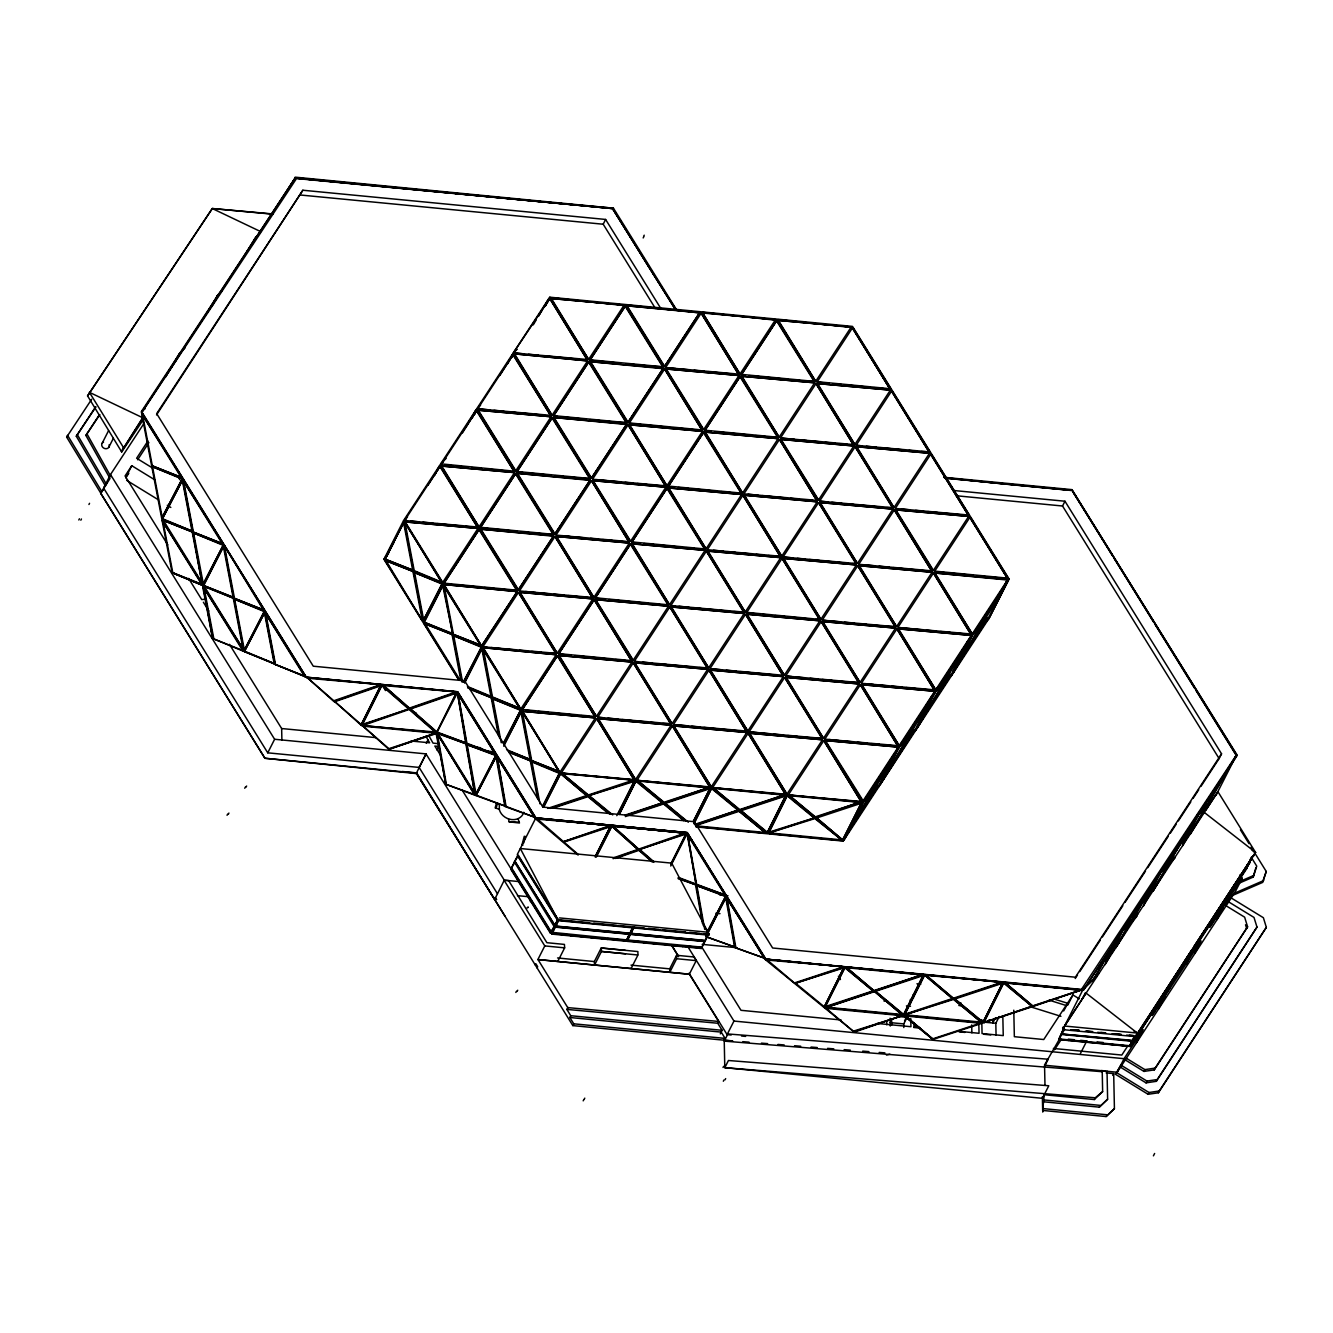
<?xml version="1.0" encoding="UTF-8"?>
<svg xmlns="http://www.w3.org/2000/svg" width="1333" height="1333" viewBox="0 0 1333 1333"><rect width="100%" height="100%" fill="white"/><g stroke="black" fill="none" stroke-linecap="round" stroke-linejoin="round"><path stroke-width="1.5" d="M499.275 804.016L499.408 809.947A12.963 11.097 26.9 0 0 511.772 819.595A12.963 11.097 26.9 0 0 523.769 812.28M943.947 477.281L1072.015 489.628L1237.057 755.644L1083.712 990.002L764.659 959.06L854.336 1032.142L902.824 1015.463L853.82 1031.709L825.26 1007.581L982.021 1022.894L953.462 998.767L904.457 1015.03L924.435 974.923L952.978 999.034L924.435 974.923M496.543 802.816L495.16 807.898L499.292 809.264M496.143 808.215L497.542 803.049M523.452 843.372L525.319 836.474L524.286 836.291L522.003 844.772L522.986 845.089M1253.087 877.131L1255.836 867.933M1238.024 883.662L1253.27 877.064L1256.752 866.15L1251.437 857.602M1263.101 880.563L1266.233 871.449L1251.17 847.155M1231.559 895.876L1262.751 882.363L1266.233 871.449M687.145 832.542L535.983 817.962L457.686 691.677L456.836 692.044L534.916 818.212L687.161 833.342L536.766 818.412L563.492 841.656L610.214 825.494L536.782 819.095L535.05 817.796L687.145 832.658L535.05 817.796L536.383 818.712M66.65 437.107L67.566 435.324L101.691 491.394L100.791 493.177L66.65 437.107L91.677 399.25M143.364 419.562L121.703 451.954L87.561 395.884L212.297 208.531L273.315 213.996M101.691 491.394L105.407 485.845L76.298 436.224L95.626 406.882M105.407 485.845L110.022 478.497L85.895 435.408L99.525 414.596M271.282 214.063L212.297 208.531L87.561 395.884M102.191 443.206L108.556 430.659M108.789 447.321L113.338 438.357M78.814 519.987L79.413 518.787M80.846 520.187L81.446 518.987M88.944 504.507L89.544 503.307M121.403 451.47L142.698 417.729M121.703 451.954L123.369 447.638M497.426 893.71L419.129 767.425L267.75 752.828L103.624 488.095L110.506 474.548L144.247 422.994M175.423 361.293L179.555 353.395L185.287 347.58M211.947 306.29L217.896 294.81L222.194 290.444M125.752 477.564L131.767 465.7L154.728 479.797M252.104 244.122L256.403 237.374M254.403 239.79L260.518 231.859M156.528 414.93L302.858 190.236L605.615 219.445L661.085 308.906M161.693 518.304L182.338 478.63L151.762 466.483L161.693 518.304L182.338 478.63M162.209 519.154L182.854 479.463L192.768 531.3L162.209 519.154L182.854 479.463M223.394 544.864L202.749 584.554L172.04 572.424L162.109 520.536L202.633 584.57L192.835 532.717L223.394 544.864L203.399 584.271L201.983 584.854L172.04 572.424M203.282 585.387L233.842 597.534L203.282 585.387L223.911 545.714L233.725 598.034L264.317 610.197L224.444 545.88L263.667 610.481M203.932 585.12L223.911 545.714M263.817 611.397L233.908 598.967L264.467 611.114L243.822 650.804L234.008 598.467L204.066 586.02L202.666 586.62L212.58 638.44L203.299 586.337M213.113 638.674L243.706 650.821L203.183 586.787L213.113 638.674L243.056 651.104L244.472 650.521L264.467 611.114M244.339 651.637L264.984 611.947L274.898 663.784L244.339 651.637L264.984 611.947M227.043 815.296L227.66 814.096M228.326 814.246L228.926 813.047M244.739 788.253L245.355 787.07M246.022 787.203L246.622 786.02M504.94 916.071L416.196 773.09L264.967 758.227M267.75 752.828L274.615 739.265L110.506 474.548M458.969 680.33L383.937 559.293L403.566 520.586L549.746 297.192L852.503 326.402L1009.098 578.989L989.453 617.696L843.272 841.09L696.043 826.877M384.787 559.01L413.43 570.357L384.787 559.01L404.149 521.836L413.58 570.957L441.623 582.604L404.932 522.103L414.23 570.691L442.089 582.254M403.199 523.186L385.42 558.227L394.035 542.231M477.93 527.068L404.632 520.503L440.14 466.1L477.697 527.551L439.907 466.583L427.96 485.262M385.437 558.727L404.149 521.836M404.649 521.87L477.964 528.435L404.649 521.87L442.273 582.321M434.608 475.431L439.29 466.2M437.207 470.616L442.706 462.368M441.206 466.017L514.505 472.598L441.206 466.017L478.997 526.985L514.505 472.598M471.882 418.462L476.564 409.248L480.58 405.165M474.615 414.463L476.697 410.264L514.238 471.699L476.448 410.747L462.451 432.892M551.029 415.379L477.714 408.798L513.238 354.411L550.779 415.846L512.988 354.895L499.808 375.506M477.747 410.181L551.062 416.746L477.747 410.181L514.455 469.399M507.69 363.742L513.105 353.395L517.137 349.313M511.889 357.494L513.105 353.395M514.538 353.862L587.603 360.91L514.538 353.862L552.079 415.296L515.371 356.078M545.18 306.04L548.913 298.675L543.764 307.34M549.912 297.209L545.064 306.423L549.396 299.242M549.779 298.575L587.32 360.01L549.779 298.575L513.855 352.129L516.554 349.396M550.829 298.492L624.144 305.057L550.829 298.492L588.619 359.443L624.144 305.057M655.386 308.423L603.199 224.227L605.615 219.445M360.993 724.402L334.316 701.191L361.01 725.102L380.971 685.045L333.833 701.458L307.09 677.514L380.555 684.595L307.107 678.197M361.01 725.102L380.971 685.045M362.009 725.185L381.971 685.145L362.009 725.185L409.148 708.789L435.874 732.05L436.058 733.667L389.386 749.113M441.556 585.537L423.128 620.861L441.84 583.971L413.847 572.357L442.489 583.687M442.439 582.838L477.964 528.435M423.911 622.128L442.623 585.237L452.554 633.458L423.911 622.128L451.904 633.742M424.561 621.845L443.272 584.954M451.887 584.421L443.772 583.637L479.297 529.251L517.087 590.219L512.788 590.302M444.039 584.537L517.121 591.585L444.039 584.537L481.596 645.972L444.056 585.22M478.997 526.985L441.44 465.55M443.772 583.637L479.297 529.251M488.428 528.584L480.313 527.801L515.838 473.415L553.628 534.366L547.296 534.266M480.347 529.168L553.662 535.749L518.137 590.136L480.347 529.168L553.412 536.216M515.538 471.132L551.062 416.746M480.313 527.801L515.838 473.415M522.953 472.532L516.854 471.949L552.379 417.562L590.169 478.53L583.837 478.414M516.887 473.332L590.202 479.897L554.678 534.283L516.887 473.332L589.952 480.38M643.622 236.374L644.222 235.191M643.173 237.941L643.789 236.741M516.854 471.949L552.379 417.562M557.461 416.496L553.395 416.113L588.919 361.71L626.71 422.678L618.345 422.378M553.428 417.479L626.743 424.044L591.219 478.447L553.428 417.479L626.51 424.527M588.619 359.443L551.079 298.009M553.395 416.113L588.919 361.71M594.001 360.66L589.952 360.26L625.46 305.874L663.251 366.825L652.87 366.325M589.969 361.643L663.284 368.208L627.776 422.594L589.969 361.643L663.051 368.691M589.952 360.26L625.46 305.874M626.527 305.79L699.825 312.355L664.317 366.742L626.527 305.79L699.592 312.838M402.299 771.474L416.646 772.89L494.543 899.308L496.592 899.508M426.26 743.281L427.976 739.898M436.691 731.717L409.997 708.49L436.691 732.4L456.652 692.344L409.531 708.756L382.788 684.812L456.236 691.894L382.804 685.495M416.846 772.807C414.113 773.59 417.329 773.707 416.013 772.807M419.129 767.425L425.993 753.878L274.615 739.265M465.75 743.364L457.419 692.81L466.4 743.098L436.807 732.467L456.652 692.344M416.363 773.207L426.077 753.995M436.807 732.467L457.419 692.81M416.846 773.64L264.95 758.31L100.708 493.26L264.95 758.31M463.184 682.129L481.613 646.805L452.97 635.458L480.963 647.088M463.834 681.846L481.613 646.805M465 681.363L481.746 648.355L491.027 696.859L468.899 687.661M486.978 647.188L482.913 646.788L556.228 653.353L547.863 653.053M464.617 683.113L482.396 648.071L491.827 697.192L520.52 708.539L483.179 648.321L492.477 696.909L520.52 708.539M483.196 647.688L556.261 654.736L483.196 647.688L520.736 709.123L556.261 654.736M436.624 749.763L438.34 746.38L434.841 746.047L440.307 754.861M518.137 590.136L553.662 535.749M556.228 653.353L518.437 592.402L555.994 653.837M519.487 592.319L592.802 598.884L519.487 592.319L557.277 653.27L592.802 598.884M554.678 534.283L590.202 479.897M554.978 536.549L592.535 597.984L554.978 536.549L519.47 590.936L592.768 597.517M556.044 536.466L629.343 543.048L556.044 536.466L593.835 597.434L629.343 543.048M591.219 478.447L626.743 424.044M591.519 480.713L629.076 542.148L591.519 480.713L556.011 535.1L629.309 541.665M592.585 480.63L665.883 487.195L592.585 480.63L629.293 539.848M627.776 422.594L663.284 368.208M628.076 424.86L665.617 486.295L628.076 424.86L592.552 479.247L665.867 485.829M629.093 423.411L664.617 369.024L702.158 430.459L664.617 369.024M629.126 424.777L702.441 431.359L629.126 424.777L666.917 485.745L702.441 431.359M664.317 366.742L699.825 312.355M665.667 368.941L738.982 375.506L665.667 368.941L702.374 428.16M701.158 313.172L738.699 374.606L701.158 313.172L665.634 367.558L738.949 374.14M702.458 312.605L739.998 374.056L775.523 319.67L702.458 312.605L739.998 374.056M496.043 755.128L475.431 794.768L466.45 744.497L496.043 755.128L476.081 794.485L474.665 795.118L445.672 784.204L436.807 733.45M475.948 795.601L496.559 755.961L505.54 806.232L475.948 795.601L496.559 755.961M503.341 743.214L520.736 709.922L503.891 743.114M504.124 744.481L521.52 711.172L530.951 760.293L559.643 771.657L530.951 760.293M503.741 746.213L521.52 711.172M557.594 655.553L522.069 709.939L557.594 655.553L595.135 716.987L557.344 656.019M522.103 711.305L595.401 717.887L522.103 711.305L559.893 772.274L595.401 717.887M557.277 653.27L519.737 591.835M558.61 654.086L594.135 599.7L631.675 661.135L594.135 599.7M558.644 655.469L631.959 662.034L558.644 655.469L596.434 716.421L631.959 662.034M593.835 597.434L556.278 535.999M605.299 599.217L595.151 598.25L630.676 543.847L668.466 604.815L664.167 604.899M595.184 599.617L668.5 606.182L595.184 599.617L632.975 660.585L668.5 606.182M630.376 541.581L665.883 487.195M595.151 598.25L630.676 543.847M639.807 543.181L631.692 542.398L667.216 488.011L705.007 548.963L698.675 548.863M631.725 543.781L705.04 550.346L631.725 543.781L669.516 604.732L705.04 550.346M666.917 485.745L629.359 424.311M631.692 542.398L667.216 488.011M674.331 487.145L668.233 486.562L703.757 432.159L741.548 493.127L735.216 493.01M668.266 487.928L741.581 494.493L668.266 487.928L706.057 548.896L741.581 494.493M703.457 429.892L738.982 375.506M668.233 486.562L703.757 432.159M710.872 431.292L704.79 430.709L740.298 376.323L778.089 437.274L769.741 436.974M704.807 432.075L778.122 438.657L704.807 432.075L742.598 493.043L778.122 438.657M704.79 430.709L740.298 376.323M745.38 375.256L741.331 374.856L776.856 320.47L814.646 381.438L804.249 380.938M741.365 376.239L814.663 382.804L741.365 376.239L779.155 437.191L814.663 382.804M775.523 319.67L702.774 313.022M741.331 374.856L776.856 320.47M777.905 320.387L851.22 326.968L777.905 320.387L815.696 381.355L851.22 326.968M425.993 753.878L504.291 880.163L494.76 899.208M244.422 651.554L306.09 677.164L457.486 691.76L535.766 818.062L517.287 854.503L557.977 920.137L709.356 934.733L671.699 863.134L520.32 848.521L557.977 920.137M570.491 935.883L570.474 934.966L550.412 933.15L510.772 869.199L517.554 855.819L518.42 855.453L558.077 919.403L553.928 926.218L514.405 862.034L518.42 855.453M542.464 806.332L559.21 773.307L531.217 761.693M559.893 772.274L522.336 710.839M543.031 806.215L558.927 774.873M511.022 868.733L515.155 861.901L555.444 926.252L629.626 933.4L626.127 941.248L551.945 934.1L551.929 933.183M954.495 490.577L1064.967 501.225L1221.545 753.811L1075.381 977.206L772.623 947.996L694.326 821.695L542.948 807.098L560.077 773.023M543.597 806.665L560.443 773.473L587.137 796.068L560.443 773.473M543.697 807.165L560.443 774.156M596.434 716.421L558.877 654.986M596.734 718.687L634.275 780.138L596.734 718.687L561.21 773.09L634.525 779.655M603.849 717.821L597.751 717.237L671.066 723.802L662.701 723.502M597.784 718.604L671.099 725.185L597.784 718.604L635.574 779.572L671.099 725.185M671.066 723.802L633.275 662.851L670.832 724.286M638.357 661.785L634.291 661.385L707.606 667.966L699.242 667.65M634.325 662.768L707.64 669.333L634.325 662.768L672.115 723.719L707.64 669.333M669.516 604.732L631.975 543.297M707.606 667.966L669.816 606.998L707.373 668.433M674.898 605.932L670.849 605.549L744.147 612.114L733.767 611.614M670.866 606.915L744.181 613.497L670.866 606.915L708.656 667.883L744.181 613.497M706.057 548.896L668.516 487.445M744.147 612.114L706.357 551.162L743.914 612.597M707.423 551.079L780.721 557.644L707.423 551.079L745.214 612.03L780.721 557.644M742.598 493.043L705.057 431.609M742.914 495.309L780.455 556.744L742.914 495.309L707.39 549.696L780.705 556.278M743.964 495.226L817.279 501.808L743.964 495.226L781.755 556.194L817.279 501.808M779.155 437.191L741.598 375.756M779.455 439.473L816.996 500.908L779.455 439.473L743.931 493.86L817.246 500.425M780.505 439.39L853.82 445.955L780.505 439.39L817.212 498.609M815.696 381.355L778.139 319.92M815.996 383.621L853.537 445.055L815.996 383.621L780.471 438.007L853.786 444.589M817.012 382.171L852.537 327.768L890.094 389.219L852.537 327.768M817.046 383.537L890.361 390.102L817.046 383.537L854.836 444.506L890.361 390.102M515.854 992.468L516.454 991.269M517.104 991.419L517.721 990.219M550.412 933.15L558.077 919.403M557.777 961.41L564.642 947.863L564.426 944.414L546.897 942.698L508.656 880.596L504.157 880.38L544.78 945.913L537.915 959.477L567.741 1007.598L718.654 1021.445L717.737 1023.244L722.136 1030.309L720.303 1033.891M554.795 925.852L550.662 932.683L462.151 790.102M535.233 964.942L535.849 963.742L537.682 966.708L537.066 967.891M629.759 934.083L555.578 926.918L558.71 919.803L575.206 921.386M551.945 934.1L558.71 919.803M595.501 855.786L610.631 825.943L563.492 841.656M595.218 857.052L610.631 825.943M596.501 855.869L611.647 826.043L638.34 849.937L611.647 826.043M616.796 815.663L634.575 780.621L588.436 795.634L561.693 773.007L633.875 779.972L561.71 773.69M596.234 857.136L611.664 826.727M617.829 814.33L634.575 780.621M635.574 779.572L598.034 718.137M619.245 813.963L636.091 780.755L662.768 802.683L626.893 815.196M619.345 814.463L636.091 780.755M672.115 723.719L634.575 662.284M672.415 726.002L709.972 787.436L672.415 726.002L636.907 780.388L710.206 786.953M673.482 725.918L746.78 732.484L673.482 725.918L711.272 786.87L746.78 732.484M708.656 667.883L671.116 606.448M708.973 670.149L746.513 731.584L708.973 670.149L673.448 724.535L746.763 731.101M710.022 670.066L783.337 676.631L710.022 670.066L747.813 731.034L783.337 676.631M745.214 612.03L707.656 550.596M745.514 614.296L783.054 675.748L745.514 614.296L709.989 668.699L783.304 675.264M815.546 619.512L819.845 619.412L782.054 558.46L746.53 612.847L758.71 614.03M746.563 614.213L819.878 620.795L746.563 614.213L784.354 675.181L819.878 620.795M781.755 556.194L744.197 494.76M782.054 558.46L819.595 619.895M793.218 557.977L783.071 556.994L856.386 563.576L852.087 563.659M783.104 558.377L856.419 564.942L783.104 558.377L820.895 619.328L856.419 564.942M818.295 500.342L853.82 445.955M856.386 563.576L818.595 502.608L856.153 564.042M827.743 501.941L819.612 501.158L892.927 507.723L886.595 507.623M819.645 502.524L892.96 509.106L819.645 502.524L857.436 563.492L892.96 509.106M722.136 1030.309L570.757 1015.713L566.842 1009.398L568.075 1007.465M854.836 444.506L817.296 383.054M892.927 507.723L855.136 446.772L892.693 508.206M625.394 950.362L601.233 947.996L601.45 951.445L594.568 965.009L594.351 961.56L601.233 947.996L637.874 951.562L637.957 954.995L631.076 968.558M862.251 445.905L856.169 445.305L929.468 451.887L921.12 451.57M856.186 446.688L929.501 453.253L856.186 446.688L893.976 507.64L929.501 453.253M1102.208 1070.799L1102.641 1091.627L1094.31 1099.558L1044.222 1094.726L1042.406 1098.309L724.802 1067.683L724.219 1040.207L725.135 1038.407L573.757 1023.811L569.841 1017.496L570.757 1015.713M929.468 451.887L891.677 390.919L929.234 452.354M732.633 1041.023L572.84 1025.61L573.757 1023.811M626.36 940.765L552.195 933.617L552.179 932.7L555.444 926.252L555.461 927.168L629.643 934.316L632.892 926.952L626.127 941.248M627.36 939.948L630.626 933.5L704.807 940.665L701.558 948.03L627.376 940.865L627.36 939.948L701.541 947.113M704.94 941.331L630.776 934.183L633.908 927.052L644.206 928.051M703.957 933.8L708.09 934.2L708.106 935.116L701.308 948.496L627.127 941.348L633.908 927.052M671.182 863.084L686.328 833.242L639.19 849.654L612.464 825.71L639.19 849.654M670.999 864.5L686.328 833.242M693.377 821.111L710.222 787.92L693.477 821.628M670.732 866.017L687.078 833.808L696.093 884.062L678.697 877.531M711.272 786.87L673.715 725.435M693.96 823.094L711.739 788.053L738.415 809.981L695.01 824.977M693.976 823.794L711.739 788.053M747.813 731.034L710.256 669.583M748.113 733.3L785.654 794.735L748.113 733.3L712.588 787.686L785.903 794.251M757.261 732.617L749.129 731.834L822.444 738.415L816.113 738.299M749.163 733.217L822.478 739.782L749.163 733.217L786.953 794.168L822.478 739.782M784.354 675.181L746.813 613.747M822.444 738.415L784.654 677.447L822.211 738.882M791.769 676.581L785.687 675.998L858.985 682.563L850.637 682.263M785.704 677.364L859.019 683.946L785.704 677.364L823.494 738.332L859.019 683.946M820.895 619.328L783.354 557.894M858.985 682.563L821.195 621.611L858.752 683.046M826.277 620.545L822.228 620.145L895.526 626.727L885.145 626.21M822.261 621.528L895.559 628.093L822.261 621.528L860.052 682.479L895.559 628.093M583.188 1100.841L583.804 1099.642M584.171 1099.342L584.787 1098.142M857.436 563.492L819.895 502.058M895.526 626.727L857.736 565.759L895.293 627.193M858.802 565.675L932.1 572.24L858.802 565.675L896.592 626.643L932.1 572.24M893.976 507.64L856.436 446.205M894.293 509.906L931.834 571.357L894.293 509.906L858.769 564.309L932.084 570.874M895.343 509.839L968.658 516.404L895.343 509.839L932.05 569.058M676.597 955.294L676.664 958.727L669.799 972.29L669.716 968.858L676.597 955.294L693.96 956.977L696.226 960.626L689.344 974.173L718.654 1021.445M968.375 515.504L930.834 454.07L968.891 514.788L931.55 454.57L930.967 455.17M706.973 932.15L725.769 896.076L696.143 885.462L725.119 896.359M706.707 933.65L725.769 896.076M705.674 936.566L735.299 947.18L705.674 936.566L726.285 896.926L735.183 947.663L764.875 958.294L726.168 897.326M706.323 936.283L726.285 896.926M630.626 933.5L630.642 934.416L704.824 941.581L708.09 934.2M767.175 832.775L785.87 795.218L740.481 810.181L767.175 832.775L785.87 795.218M786.953 794.168L749.413 732.733M839.973 838.557L814.83 817.895L768.691 832.925L786.437 797.201M768.691 832.925L787.386 795.351M823.494 738.332L785.953 676.897M823.794 740.598L861.351 802.033L823.794 740.598L788.286 794.985L861.601 801.55M824.86 740.515L898.175 747.08L824.86 740.515L862.651 801.466L898.175 747.08M860.052 682.479L822.494 621.045M860.352 684.745L897.892 746.197L860.352 684.745L824.827 739.149L898.142 745.714M861.401 684.662L934.716 691.244L861.401 684.662L899.192 745.63L934.716 691.244M896.592 626.643L859.035 565.192M896.892 628.909L934.433 690.344L896.892 628.909L861.368 683.296L934.683 689.861M897.942 628.826L971.257 635.391L897.942 628.826L935.733 689.778L971.257 635.391M933.133 570.791L968.658 516.404M933.433 573.057L970.974 634.491L933.433 573.057L897.909 627.443L971.224 634.025M1003.466 578.255L1007.765 578.172L969.974 517.221L934.45 571.607L944.597 572.59M1005.715 583.237L1007.798 579.555L934.483 572.973L1007.548 580.022M969.974 517.221L1007.531 578.655M731.217 1035.008L727.085 1034.608L733.966 1021.061L688.295 947.396M843.572 966.742L766.492 959.993L764.692 958.777L765.792 958.894L687.345 832.658L686.478 833.042M723.036 1067.5L723.652 1066.317M842.806 839.39L861.518 802.516L842.823 840.073L816.129 817.479L842.823 840.073M862.651 801.466L870.982 792.868L893.86 754.528M843.106 841.073L862.918 802.366L1009.098 578.989M862.818 802.733L844.106 839.607L862.818 802.733L870.866 794.568L866.183 798.234M723.336 1081.23L723.936 1080.03M725.069 1079.797L725.669 1078.597M873.898 789.919L879.263 784.471L894.226 754.961M899.192 745.63L861.635 684.196M871.199 792.635L879.913 784.887L897.975 747.596M880.646 783.771L907.64 738.482L915.704 730.317L906.99 738.082L880.646 783.771L899.358 746.88L907.423 738.715L898.709 746.48M909.089 735.433L915.804 728.634L931.7 697.276M932.434 696.159L934.316 692.477M935.733 689.778L898.192 628.343M907.756 736.782L916.471 729.034L935.899 691.027L943.964 682.879L935.899 691.027M971.057 635.908L953.012 673.198L944.964 681.346L952.345 672.782L969.191 639.59M953.078 671.665L971.79 634.791L980.505 627.027L972.457 635.191L953.745 672.082L980.738 626.793L988.803 618.629L980.072 626.393L953.078 671.665L953.928 671.915M935.566 574.723L972.274 633.941L934.733 572.507M996.368 601.683L1001.033 592.469M982.171 623.744L988.886 616.946L1007.598 579.555M980.838 625.094L989.553 617.346L1008.265 580.455L1007.415 580.222M1201 786.303L1219.128 758.594L1062.534 506.007L1064.967 501.225M844.039 967.175L824.061 1007.265L844.039 967.175L795.035 983.437L766.475 959.31L1083.062 990.286L1237.041 754.961L1072.032 490.311M933.233 1039.373L904.674 1015.246L933.233 1039.373L981.771 1023.377L825.277 1008.281L825.044 1006.682L845.039 967.275L873.565 991.369L825.06 1007.365L845.039 967.275M903.457 1014.93L923.436 974.84L874.931 990.819L903.457 1014.93L923.436 974.84M904.457 1015.03L924.452 975.623M904.54 1020.895L906.207 1017.612M903.807 1027.543L903.741 1023.911L907.073 1017.346M982.838 1021.894L954.328 998.484L982.854 1022.578L1002.833 982.488L953.828 998.75L925.285 974.623L953.828 998.75M982.854 1022.578L1002.833 982.488M983.854 1021.994L1003.849 982.588L1032.375 1006.698L983.871 1022.678L1032.359 1006.015M983.871 1022.678L1003.849 982.588M995.368 1017.912L992.802 1022.994L992.735 1020.245L988.953 1019.878M996.068 1035.224L995.818 1023.277L999.25 1016.512M1063.667 1010.947L1067.85 1003.332L1054.62 999.2M1067.766 1005.115L1072.915 994.951L1079.23 998.817M1062.751 1029.626L1062.701 1027.326L1064.151 1027.476L1058.719 1039.59L1130.334 1046.505L1137.349 1033.058L1064.567 1026.027L1217.912 791.685L1255.553 852.404L1135.516 1036.641L1062.751 1029.626L1083.046 989.469L1099.292 972.973M1058.719 1039.59L1064.151 1027.476M1134.883 1035.908L1132.4 1040.806L1061.818 1034.058L1059.335 1038.957L1129.651 1045.738L1132.134 1040.84L1129.668 1046.188L1059.102 1039.423L1067.633 1040.257M1064.567 1029.126L1062.084 1034.025L1132.384 1040.357L1134.033 1037.091M1082.129 999.183L1085.462 992.618L1137.349 1033.058L1133.883 1030.942M1105.69 961.843L1121.32 931.234L1137.616 914.388M1105.14 964.625L1121.503 932.4L1120.703 932.1M1106.54 962.093L1121.986 931.65L1136.466 916.971M1045.139 1092.943L1048.771 1085.762L728.435 1060.501L724.802 1067.683L1095.226 1097.775L1102.641 1091.627M1144.031 903.257L1158.244 875.231M1106.123 1072.882L1113.688 1073.615L1114.421 1108.623L1106.107 1116.554L1042.673 1110.439L1044.222 1094.726M1144.514 902.508L1153.162 885.462M1155.028 881.796L1159.66 872.648L1169.074 864.201L1153.178 890.961M1143.481 906.04L1160.327 873.065L1173.373 859.835M1219.128 758.594L1221.545 753.811M1042.706 1112.039L1043.306 1110.839M1182.354 844.672L1197.517 814.813L1168.774 863.084L1160.16 871.799L1175.323 857.536M1182.721 845.672L1198.667 814.48L1207.265 805.765L1198.667 814.48M1080.43 1053.487L1086.795 1040.94L1080.613 1040.34M1215.979 795.318L1235.474 757.061M1094.31 1099.558L1095.226 1097.775M1112.772 1075.398L1113.688 1073.615M1226.143 904.257L1227.96 901.458L1254.003 917.437L1256.986 927.085L1157.211 1079.547L1146.93 1081.063L1120.886 1065.084L1115.421 1074.248L1148.096 1094.293L1158.377 1092.777L1266.35 927.368L1263.384 917.721L1230.709 897.676L1227.976 901.858M1043.439 1101.774L1099.292 1107.156L1107.623 1099.225L1107.023 1071.082M1059.052 1039.79L1044.405 1065.217L1117.187 1072.249L1124.069 1058.685L1143.147 1029.526L1136.499 1042.639M1252.087 858.085L1131.267 1045.039M1107.623 1099.225L1099.292 1107.156M1150.962 1015.03L1152.195 1015.463L1201.116 940.931L1194.885 953.228M1154.195 1012.647L1160.043 1001.1M1168.891 987.653L1170.107 988.086M1158.427 1009.131L1165.075 996.018M1106.107 1116.554L1114.421 1108.623M1186.47 963.492L1189.403 957.81L1188.486 957.227L1185.587 962.943L1186.487 963.542M1208.781 926.685L1209.997 927.135L1242.139 878.264L1239.973 874.781M1226.693 899.308L1227.926 899.758M1216.812 919.72L1223.044 907.423M1246.622 866.733L1249.338 861.751L1246.838 866.65M1249.754 860.501L1251.57 856.919M1130.801 1045.372L1249.371 863.451M1124.552 1059.502L1143.964 1071.415L1144.88 1069.616L1155.161 1068.1L1247.605 926.818L1244.639 917.171L1226.11 905.79M1242.139 878.264L1235.258 891.81L1117.187 1072.249M1119.987 1066.883L1146.03 1082.863L1146.93 1081.063M1143.964 1071.415L1154.245 1069.899L1155.161 1068.1M1148.096 1094.293L1148.996 1092.51L1159.277 1090.977L1266.35 927.368M1146.03 1082.863L1156.311 1081.33L1157.211 1079.547M1158.377 1092.777L1159.277 1090.977M1154.245 1069.899L1247.605 926.818M1256.986 927.085L1156.311 1081.33M1153.412 1155.844L1154.628 1153.462M165.159 377.439L179.605 354.645M165.292 377.306L179.072 354.128M206.682 313.488L217.946 296.059M207.865 311.589L217.396 295.543L215.813 299.625M243.956 256.686L255.736 236.957M252.037 244.606L255.336 239.14M281.23 199.883L294.61 178.889M386.637 556.328L388.703 552.862M465.334 427.876L475.648 410.531L472.032 418.112M474.431 414.23L476.498 410.764M510.622 358.827L512.189 354.678M533.267 324.869L536.349 319.653M538.415 316.188L548.729 298.842L549.579 299.075M538.632 315.988L541.715 310.806M844.472 837.474L870.432 793.918L879.163 786.153L871.782 792.568M897.609 748.046L898.442 748.163L871.632 793.268L863.567 801.45L825.094 740.032M844.106 839.607L870.866 794.568M871.099 794.335L843.639 839.04M871.865 793.035L898.625 747.996M900.841 743.797L907.523 737.032L932.1 695.643M934.15 692.194L934.983 692.31M899.508 745.147L908.19 737.432L935.183 692.16M943.297 682.463L917.187 727.918L944.197 682.646L952.262 674.465L946.213 679.513M971.724 636.308L944.73 681.58L935.999 689.361L944.064 681.18L967.625 641.523M970.691 636.358L971.524 636.474M917.387 727.751L944.197 682.646M944.297 680.946L959.727 654.953M961.793 651.487L963.859 648.021M965.908 644.555L968.991 639.373M973.923 632.109L980.605 625.327L1007.598 580.055M972.59 633.458L981.271 625.744L1008.265 580.455M1119.77 933.766L1092.76 980.671L1121.503 932.4M1111.989 952.812L1130.067 922.369M1159.177 873.398L1131.1 922.086L1159.71 873.915M1115.754 947.88L1130.584 922.936M1116.954 945.963L1130.734 922.786L1129.917 922.536M1152.262 890.977L1168.408 863.784M1153.045 891.077L1168.924 864.351M1198.05 815.329L1168.774 863.084M1188.003 836.641L1236.407 755.244L1072.132 490.277L945.197 478.08M1190.319 834.275L1207.265 805.765M1207.765 804.899L1198.5 813.213L1207.765 804.899L1235.724 756.328M123.519 448.371L142.964 417.862L89.378 392.302L123.769 448.005M141.415 412.83L295.293 177.789L612.58 208.581L675.864 310.222M103.624 488.095L107.007 482.929M104.157 488.011L100.608 493.443L104.257 488.278M302.858 190.236L156.677 413.613L313.272 666.2L464.65 680.813L542.948 807.098M131.767 465.7L125.069 475.948L167.775 544.83M147.88 441.073L136.632 458.252L152.545 468.016M125.869 477.764L128.784 473.298M137.632 459.785L148.879 442.589M476.697 410.264L441.49 464.167M383.937 559.293L388.47 552.362M552.079 415.296L587.603 360.91M481.83 645.505L517.121 591.585M481.596 645.972L516.871 592.069M482.913 646.788L518.437 592.402M559.743 652.354L593.885 600.183M597.751 717.237L633.275 662.851M634.291 661.385L669.816 606.998M670.849 605.549L706.357 551.162M783.071 556.994L818.595 502.608M819.612 501.158L855.136 446.772M856.169 445.305L891.677 390.919M749.129 731.834L784.654 677.447M785.687 675.998L821.195 621.611M822.228 620.145L857.736 565.759M930.834 454.07L895.309 508.456L968.624 515.021M972.274 633.941L1007.798 579.555M844.755 837.324L878.497 785.754M915.055 729.901L880.846 783.604M916.721 727.351L951.595 674.065M953.262 671.499L988.136 618.212M1075.214 978.522L1077.481 975.056M1079.747 971.59L1100.142 940.415M1102.408 936.949L1122.803 905.79M1125.069 902.324L1145.48 871.149M1147.746 867.683L1168.141 836.524M1170.407 833.058L1176.073 824.394M1178.339 820.928L1190.802 801.883M1193.068 798.417L1198.734 789.769M1072.915 994.951L1043.756 1039.523L1014.346 1036.691L1013.78 1010.181M1064.567 1026.027L1085.495 994.051M1205.832 810.147L1217.912 791.685M1054.436 1049.887L1061.235 1039.507M1127.435 1046.438L1121.803 1055.053L1053.387 1048.454M1191.802 949.746L1134 1039.657M1194.068 946.28L1251.87 857.935M1136.482 1034.758L1255.553 852.404L1203.682 811.964M1133.067 1041.123L1250.021 862.418L1248.854 862.301L1249.737 862.851M1130.334 1046.505L1247.288 867.783L1246.122 867.683L1247.005 868.216M1158.327 1004.849L1152.129 1014.796M1161.926 999.333L1168.574 989.653M1217.196 914.871L1209.931 926.452M1151.745 1015.196L1169.674 987.82M1189.369 957.76L1188.736 956.844M1209.564 926.852L1227.476 899.475M142.048 412.214L296.509 178.539L612.797 208.598L295.126 178.072L295.176 177.156L613.447 208.198L676.464 309.656M1081.829 988.853L1236.291 755.178M76.298 436.224L95.876 406.948M85.895 435.408L99.775 414.663M261.035 231.009L257.386 235.774M221.261 291.044L219.045 294.36M144.581 408.215L141.715 411.131L145.247 408.631M446.155 458.369L440.773 463.817L514.488 471.216M406.915 516.937L404.882 520.07M407.498 516.854L404.132 521.336M1170.307 861.518L1173.357 858.435M1172.423 859.718L1175.289 856.819M1136.982 916.121L1121.819 930.384M1097.209 976.156L1083.479 988.986M687.595 833.925L695.976 884.545L725.652 895.176L687.595 833.925L696.626 884.262L725.652 895.176M678.18 878.714L696.259 884.979L703.357 925.669M735.183 947.663L764.875 958.294M141.948 412.147L306.207 677.114L141.281 411.73L295.293 177.789M141.665 413.68L182.188 477.714L151.595 465.55L141.665 413.68L181.538 477.997M613.247 209.648L651.237 270.932M151.595 465.55L182.188 477.714M652.387 272.798L675.831 309.289M182.721 479.913L223.244 543.947L192.652 531.8L182.721 479.913L222.594 544.231M162.359 520.07L192.952 532.217L202.233 584.387L162.359 520.07L192.952 532.217M192.652 531.8L223.244 543.947M852.72 328.934L853.303 328.351L890.644 388.57L889.811 388.769M233.725 598.034L264.317 610.197M243.939 650.337L203.432 586.303L234.008 598.467M264.867 612.397L305.374 676.431L274.798 664.284L264.867 612.397L304.724 676.714M385.654 560.093L422.344 620.595L385.004 560.377L413.697 571.74L423.128 620.861M385.004 560.377L413.697 571.74M891.844 392.052L892.427 391.452L929.768 451.687L928.934 451.887M274.798 664.284L305.374 676.431M459.335 680.263L424.127 623.494L452.82 634.841L461.868 681.946M452.703 634.075L481.396 645.439L452.703 634.075L443.406 585.487L480.746 645.722M424.127 623.494L452.82 634.841M457.935 692.943L466.283 743.564L495.926 754.211L457.935 692.943L466.933 743.297L495.926 754.211M469.966 689.394L491.944 697.959L499.692 738.449M518.87 709.139L492.094 698.575L520.087 710.189M466.567 744.014L436.924 733.367L474.915 794.651L466.567 744.014L437.574 733.083L436.158 733.717L445.789 783.721M445.672 784.204L475.314 794.851L437.324 733.567L474.665 795.118M970.091 518.27L970.674 517.687L1008.015 577.905L1007.181 578.105M1072.615 491.477L1112.488 555.794M497.076 756.078L505.424 806.715L535.066 817.362L497.076 756.078L506.073 806.432L535.066 817.362M508.023 750.779L530.801 759.677L506.54 749.613M509.089 752.495L531.067 761.076L538.565 800.033M1113.672 557.711L1153.545 622.028M535.766 818.062L534.866 818.245L578.122 855.07M514.288 862.268L515.155 861.901M510.772 869.199L511.639 868.833L551.279 932.783M1154.745 623.961L1194.618 688.278M530.601 901.175L531.45 900.808M530.367 901.608L531.234 901.241M527.418 907.456L528.268 907.073M527.185 907.89L528.051 907.506M1195.818 690.211L1235.691 754.511M1253.736 855.986L1252.437 856.552L1246.655 868.216M1239.024 881.829L1254.186 875.264M1234.325 893.277L1263.667 880.563M307.09 677.514L333.817 700.758L380.555 684.595M334.333 701.874L380.971 685.729M362.009 724.502L408.664 709.056L381.988 685.829M382.788 684.812L409.514 708.073L456.236 691.894M436.041 732.967L388.919 749.379L362.176 725.435L435.891 732.733L409.164 709.473L362.426 725.652L435.874 732.05M410.014 709.173L456.669 693.043M362.176 725.435L388.903 748.696L435.641 733.217L362.193 726.118M610.647 826.627L563.976 842.089L577.756 854.07M614.246 857.586L638.324 849.254M639.19 848.954L685.912 832.792L612.48 826.393M613.08 858.685L638.824 849.688L652.104 861.235M615.463 858.452L638.84 850.371L652.187 862.001M653.437 861.368L639.673 849.388L686.345 833.925M623.377 305.49L551.462 297.742L551.645 298.575M699.025 312.788L627.11 305.04L627.293 305.874M774.673 320.087L702.758 312.339M850.321 327.385L778.405 319.637L778.589 320.453M547.646 808.398L587.12 795.384M561.693 773.007L588.42 794.951L633.875 779.972M550.329 808.398L587.886 796.018L609.881 814.096M553.312 808.098L587.903 796.701L608.215 813.397M612.713 814.93L589.186 795.584L634.591 781.305M625.26 815.046L662.768 802.683M709.523 787.27L664.084 802.933L637.341 780.305L664.067 802.249L709.239 787.353M627.943 815.046L663.534 803.316L683.962 820.095M708.24 788.569L664.834 802.883L685.928 820.895M625.327 816.596L663.551 803.999L683.862 820.695M664.834 803.566L710.239 788.603M694.993 824.294L738.415 809.981M712.988 787.603L739.715 809.548L785.17 794.568L739.732 810.231L712.988 787.603L785.17 794.568M695.693 824.944L737.199 811.264M695.709 825.627L739.198 811.297L765.908 833.242L739.198 811.297M740.481 810.864L785.887 795.901M768.674 832.242L814.08 817.962L787.403 796.051M788.636 794.901L860.818 801.849L815.379 817.529L788.636 794.901L815.363 816.846L858.569 802.599M769.358 832.892L814.846 818.595L841.54 839.857M816.129 818.162L861.535 803.199M795.018 982.738L841.623 967.375M844.039 967.858L795.534 983.171L824.044 1006.582M825.044 1006.682L873.548 990.686M874.415 990.402L922.969 974.406L874.431 991.085L845.872 966.958L874.431 991.085M874.081 991.802L825.527 1007.798L874.065 991.102L902.624 1015.229L874.065 991.102M874.948 991.502L923.452 975.523M853.803 1031.026L902.374 1015.713M904.457 1014.33L952.962 998.35M953.828 998.067L1002.366 982.054L925.302 975.306M982.021 1022.894L953.478 999.45L904.907 1014.763L982.004 1022.211M954.345 999.167L1002.849 983.187M933.217 1038.69L981.771 1022.678M1033.225 1005.715L1081.779 989.719L1033.242 1006.415L1004.682 982.288L1033.242 1006.415M983.038 1022.561L1083.046 989.586L765.425 959.044L687.145 832.658L764.925 959.26L686.378 833.075M886.462 1055.086L889.894 1054.186M205.832 599.1L201.733 599.6L188.586 578.405M493.56 897.726L495.443 897.659L496.509 899.392M508.506 818.895L509.139 821.828L519.187 822.128M724.219 1040.207L732.484 1040.856M742.831 1041.673L749.029 1042.156M761.426 1043.139L767.641 1043.622M777.972 1044.439L784.171 1044.939M794.501 1045.738L800.716 1046.238M811.047 1047.055L817.246 1047.538M827.576 1048.355L833.775 1048.838M844.122 1049.654L850.321 1050.154M862.718 1051.12L868.933 1051.62M884.895 1052.87L879.263 1052.437L879.28 1053.353M566.842 1009.398L717.737 1023.244M1102.224 1071.715L724.236 1041.123L727.885 1033.958L1048.221 1059.218L1044.572 1066.383L1044.972 1084.762M675.831 310.256L612.647 208.698L613.447 208.198L534.416 201.166M300.442 195.018L603.199 224.227M587.57 359.527L514.255 352.962L524.402 353.945M590.186 359.777L663.251 366.825M741.565 374.39L814.646 381.438M817.262 381.688L890.327 388.736M528.468 354.328L538.615 355.311M542.664 355.694L552.828 356.677M556.877 357.077L564.992 357.861M569.058 358.244L579.205 359.227M598.067 361.043L606.182 361.826M610.247 362.226L620.395 363.193M626.477 363.792L634.608 364.576M638.657 364.959L648.804 365.942M667.666 367.758L675.781 368.541M679.847 368.941L689.994 369.908M694.06 370.307L704.207 371.29M708.256 371.674L718.404 372.657M722.469 373.04L730.584 373.823M749.446 375.639L759.593 376.622M763.659 377.022L773.806 377.989M777.855 378.389L788.003 379.372M792.069 379.755L800.183 380.538M819.045 382.354L829.193 383.337M833.258 383.737L841.373 384.521M847.455 385.104L855.586 385.887M859.635 386.27L869.783 387.253M873.848 387.653L883.996 388.619M553.645 415.629L626.71 422.678M629.343 422.928L702.408 429.976M705.024 430.226L778.089 437.274M479.747 408.998L489.894 409.981M493.943 410.364L504.107 411.347M508.156 411.747L516.271 412.53M520.337 412.913L530.484 413.897M534.55 414.28L544.697 415.263M563.559 417.079L571.674 417.862M575.723 418.262L585.87 419.245M589.936 419.628L600.083 420.611M604.149 420.995L614.296 421.978M631.126 423.611L641.273 424.577M645.339 424.977L655.486 425.96M659.535 426.343L669.683 427.326M673.748 427.71L683.896 428.693M687.961 429.093L696.076 429.876M714.938 431.692L725.085 432.675M729.134 433.058L737.266 433.842M741.315 434.241L751.462 435.208M755.528 435.608L765.675 436.591M782.504 438.207L794.685 439.373M798.734 439.773L806.865 440.556M810.914 440.94L821.061 441.923M825.127 442.323L835.274 443.289M839.34 443.689L847.455 444.472M866.317 446.288L876.464 447.271M880.513 447.655L890.661 448.638M894.726 449.038L904.874 450.004M908.939 450.404L917.054 451.187M944.081 477.547L995.101 483.146M945.53 478.23L1071.965 490.427M956.161 495.743L1062.534 506.007M517.104 471.482L590.169 478.53M668.483 486.078L741.548 493.127M445.222 465.05L453.353 465.834M457.402 466.217L467.55 467.2M471.615 467.583L481.763 468.566M485.829 468.966L495.976 469.932M500.025 470.332L510.172 471.315M527.002 472.932L537.149 473.915M541.215 474.298L551.362 475.281M555.428 475.664L563.542 476.448M567.608 476.847L579.788 478.014M596.601 479.647L606.765 480.63M610.814 481.013L620.961 481.996M625.027 482.379L633.142 483.163M637.207 483.562L647.355 484.546M653.437 485.129L661.551 485.912M678.38 487.528L688.544 488.511M694.626 489.094L702.741 489.877M706.807 490.277L716.954 491.26M721.02 491.644L731.167 492.627M747.996 494.243L758.144 495.226M762.193 495.626L772.34 496.592M776.406 496.992L786.553 497.975M790.619 498.359L798.734 499.142M804.815 499.725L812.947 500.508M831.792 502.324L841.939 503.307M846.005 503.707L854.12 504.491M858.185 504.874L868.333 505.857M872.399 506.24L882.546 507.223M901.391 509.039L909.523 509.823M915.604 510.422L923.719 511.206M927.785 511.589L937.932 512.572M941.998 512.955L952.145 513.938M956.194 514.338L966.342 515.304M480.563 527.318L553.628 534.366M631.942 541.914L705.007 548.963M934.7 571.124L1007.765 578.172M410.714 521.086L418.829 521.87M422.894 522.253L433.042 523.236M437.107 523.636L447.255 524.602M451.304 525.002L461.451 525.985M465.517 526.368L473.632 527.152M492.494 528.968L502.641 529.951M506.707 530.351L516.854 531.317M520.903 531.717L529.034 532.5M533.083 532.883L543.231 533.866M562.093 535.683L570.207 536.466M574.273 536.866L584.421 537.832M590.519 538.432L598.634 539.215M602.683 539.598L612.83 540.581M616.896 540.965L627.043 541.948M643.872 543.581L654.02 544.547M658.085 544.947L668.233 545.93M672.282 546.313L682.446 547.296M686.495 547.68L694.61 548.463M713.472 550.296L723.619 551.262M727.685 551.662L735.799 552.445M741.898 553.028L752.045 554.011M756.094 554.395L764.226 555.178M768.275 555.578L778.422 556.561M797.284 558.377L805.399 559.16M809.464 559.543L819.612 560.526M823.677 560.91L833.825 561.893M837.874 562.293L848.021 563.259M864.85 564.892L874.998 565.875M879.064 566.258L889.211 567.241M893.277 567.625L903.424 568.608M907.473 569.008L915.604 569.791M919.653 570.174L931.834 571.357M948.663 572.973L973.023 575.323M977.072 575.723L985.204 576.506M989.253 576.889L999.4 577.872M444.022 583.171L517.087 590.219M595.401 597.767L668.466 604.815M746.78 612.364L819.845 619.412M457.985 585.02L468.133 585.987M472.182 586.387L480.313 587.17M484.362 587.553L494.51 588.536M498.575 588.936L508.723 589.902M525.552 591.535L535.699 592.502M539.765 592.902L549.912 593.885M553.961 594.268L564.109 595.251M568.175 595.634L578.322 596.617M582.388 597.017L590.502 597.801M609.364 599.617L619.512 600.6M623.561 600.983L631.692 601.766M635.741 602.166L647.921 603.332M651.987 603.732L660.102 604.515M678.964 606.332L689.111 607.315M693.177 607.698L701.291 608.481M705.34 608.881L715.488 609.847M719.553 610.247L729.701 611.23M762.776 614.413L770.891 615.196M774.956 615.596L785.104 616.562M789.153 616.962L799.3 617.945M803.366 618.329L811.48 619.112M830.342 620.928L840.49 621.911M844.555 622.294L854.703 623.277M858.752 623.677L866.883 624.461M872.965 625.044L881.08 625.827M899.942 627.643L910.089 628.626M914.155 629.009L922.269 629.793M926.335 630.192L936.482 631.176M940.531 631.559L950.679 632.542M954.745 632.925L964.892 633.908M558.844 653.62L631.925 660.668M491.044 647.571L501.191 648.554M505.24 648.938L515.388 649.921M519.453 650.321L527.568 651.104M531.634 651.487L541.781 652.47M560.643 654.286L570.791 655.269M574.84 655.653L584.987 656.636M589.053 657.019L597.167 657.802M601.233 658.202L611.38 659.185M615.446 659.568L625.594 660.551M642.423 662.168L652.57 663.151M658.652 663.734L666.767 664.517M670.832 664.917L680.98 665.9M685.045 666.283L693.16 667.067M712.022 668.883L722.169 669.866M726.218 670.266L736.383 671.232M740.432 671.632L750.579 672.615M754.645 672.998L762.759 673.782M766.825 674.181L776.972 675.148M795.834 676.981L803.949 677.764M810.031 678.347L818.162 679.13M822.211 679.513L832.359 680.496M836.424 680.896L846.572 681.863M865.434 683.679L873.548 684.462M877.614 684.862L887.761 685.845M891.81 686.228L901.958 687.211M906.023 687.595L916.171 688.578M920.237 688.978L930.384 689.944M522.303 709.456L595.384 716.504M526.118 710.322L534.25 711.106M538.299 711.505L548.446 712.489M552.512 712.872L562.659 713.855M566.725 714.238L576.872 715.221M580.921 715.621L589.053 716.404M607.898 718.22L618.045 719.187M622.111 719.587L632.259 720.57M636.324 720.953L646.472 721.936M650.521 722.319L658.652 723.103M677.497 724.935L687.645 725.902M691.71 726.302L699.825 727.085M703.891 727.468L716.071 728.651M720.12 729.034L728.251 729.817M732.3 730.217L742.448 731.2M761.31 733.017L769.424 733.8M773.49 734.183L783.637 735.166M787.703 735.566L797.85 736.532M801.899 736.932L812.064 737.915M828.893 739.532L839.04 740.515M843.089 740.898L853.237 741.881M857.302 742.281L867.45 743.247M871.515 743.647L879.63 744.431M883.679 744.814L893.826 745.797M229.459 644.339L281.646 728.534L376.189 737.649M411.114 741.015L429.609 742.798L425.943 736.299M439.257 743.731L433.025 743.131L428.943 735.916M474.498 747.13L480.713 747.73M483.729 750.762L491.977 751.562M637.341 780.305L707.456 787.07M862.918 802.366L560.16 773.157L403.566 520.586M637.357 780.988L709.539 787.953M713.005 788.286L785.187 795.251M788.653 795.584L860.835 802.549M695.776 825.793L765.892 832.558M771.424 833.092L839.49 839.657M695.793 826.477L765.908 833.242M769.374 833.575L841.556 840.54M719.77 894.976L728.001 895.759M504.291 880.163L518.47 881.53M715.871 913.255L719.987 913.655M517.471 895.659L527.268 896.592M559.427 917.904L707.79 932.217M579.322 921.786L589.619 922.786M593.752 923.169L616.413 925.369M620.528 925.752L630.842 926.752M648.321 928.435L658.635 929.434M662.751 929.834L685.412 932.017M689.544 932.417L699.842 933.417M558.744 920.72L708.106 935.116M555.561 926.018L629.743 933.167M630.759 933.267L704.924 940.415M702.158 944.364L736.982 947.713M626.343 939.865L551.529 932.3L511.872 868.35M626.11 940.332L607.565 938.549L607.581 939.465M845.888 967.658L922.986 975.09M1004.699 982.971L1081.796 990.402M637.657 954.978L601.45 951.445L625.46 953.795M676.664 958.727L696.226 960.626M916.937 983.771L920.836 984.154M631.009 965.109L669.716 968.858M689.344 974.173L537.965 959.56L689.394 974.256M958.827 1005.499L961.093 1005.715L961.026 1002.983M883.929 1000.983L888.011 1001.366M906.44 1005.882L910.522 1006.282M1074.365 1029.826L1079.03 1030.076M1086.595 1031.009L1092.71 1031.592M1100.858 1032.375L1104.94 1032.775M1115.121 1033.758L1121.236 1034.341M1129.384 1035.141L1133.467 1035.524M1135.799 1035.758L1135.516 1036.641M1070.766 1029.726L1079.047 1030.526M1085.245 1031.125L1091.444 1031.725M1097.659 1032.325L1105.923 1033.125M1112.122 1033.725L1120.403 1034.525M1126.602 1035.108L1132.817 1035.708M981.455 1021.894L995.818 1023.277M825.51 1007.115L902.608 1014.546M897.376 1016.396L905.124 1017.146M1061.834 1034.508L1132.15 1041.29M1074.431 1039.74L1068.25 1039.14L1068.283 1040.523M1097.092 1041.923L1103.274 1042.523M890.161 1022.594L903.741 1023.911M841.106 1019.978L740.998 1010.314L701.558 946.697M877.047 1023.444L910.956 1026.71L910.772 1018.545M919.887 1027.576L913.971 1027.01L913.888 1023.028M959.36 1031.375L979.039 1033.275L978.822 1023.327M913.705 1027.476L917.637 1027.86M959.094 1031.859L964.992 1032.425M983.721 1034.241L990.786 1034.925M733.966 1021.061L1124.069 1058.685M569.841 1017.496L721.22 1032.109L725.135 1038.407M1101.241 1070.532L1105.107 1070.899M741.515 1036.008L745.63 1036.408M1044.339 1099.975L1100.208 1105.374M1043.572 1108.639L1107.007 1114.755M534.866 818.245L687.161 833.342M1083.062 990.286L764.659 959.06L765.958 959.56M544.78 945.913L564.642 947.863M557.561 957.96L594.351 961.56M1049.054 1000.15L1066.383 1005.565M1030.126 1006.682L1060.935 1016.329M437.457 732.184L466.4 743.098M466.45 744.497L495.393 755.411M476.597 795.334L505.54 806.232M678.047 877.814L695.443 884.346M678.83 878.43L696.259 884.979M151.762 466.483L181.688 478.897M162.859 518.87L192.768 531.3M192.835 532.717L222.744 545.147M467.416 686.495L491.677 696.576M467.65 687.878L491.944 697.959M508.639 751.762L531.067 761.076M559.86 773.023L531.867 761.41L539.998 803.849M244.989 651.354L274.898 663.784M212.297 208.531L260.202 231.375M1197.384 814.93L1198.167 815.213L1168.924 862.934M1252.104 850.287L1255.553 852.404M1226.377 901.308L1218.879 912.772M1159.043 873.515L1159.843 873.798L1130.584 921.52M1188.27 957.644L1189.153 958.194M1185.82 962.576L1186.703 963.126M1185.37 963.376L1186.253 963.926M1131.017 1045.505L1130.017 1045.105L1130.051 1046.472M1126.335 1058.252L1144.88 1069.616M1116.338 1072.465L1148.996 1092.51M126.652 480.33L158.46 499.842M167.292 505.257L170.824 507.44M788.953 796.651L814.063 817.279M1003.866 983.271L1032.375 1006.698M740.481 810.181L767.158 832.092M711.755 788.753L738.432 810.664M666.4 804.166L688.361 822.211M636.091 781.455L662.784 803.366M874.931 990.819L903.441 1014.246M845.055 967.958L873.565 991.369M589.186 796.268L610.281 813.597M639.69 850.071L653.82 862.368M383.537 686.512L408.648 708.356M1240.406 829.793L1249.021 843.672M852.653 328.634L889.994 388.853M891.777 391.735L929.118 451.954M930.917 454.853L968.241 515.071M970.041 517.954L1007.365 578.189M895.576 509.356L933.367 570.307M776.606 320.953L814.396 381.904M780.738 438.907L818.545 499.858M740.065 376.806L777.855 437.757M626.76 305.307L664.55 366.275M665.917 368.458L703.707 429.426M625.227 306.357L663.018 367.308M703.524 432.642L741.315 493.61M590.219 361.16L628.01 422.111M588.686 362.193L626.477 423.161M666.967 488.495L704.757 549.446M553.678 416.996L591.469 477.964M592.818 480.147L630.609 541.115M552.145 418.045L589.936 478.997M630.426 544.331L668.216 605.299M838.39 976.206L840.457 979.538M477.98 409.698L515.771 470.666M517.137 472.848L554.928 533.8M595.418 599.134L633.208 660.102M515.588 473.881L553.378 534.85M480.596 528.701L518.387 589.653M479.047 529.734L516.837 590.686M704.524 926.952L709.356 934.733M671.632 945.147L678.164 955.678M689.028 973.223L727.085 1034.608M404.899 521.386L442.689 582.354M482.529 648.604L519.87 708.823M558.994 771.94L522.303 711.439L531.6 760.01M424.777 623.211L459.985 679.997M456.836 692.044L535.116 818.345M517.554 855.819L557.211 919.77M437.574 733.083L475.564 794.368M515.271 861.668L554.911 925.619M416.263 773.023L572.84 1025.61M163.009 519.787L202.883 584.104M204.066 586.02L242.873 648.604M162.109 520.536L201.983 584.854M203.183 586.787L243.056 651.104M203.366 602.233L208.798 610.997M671.132 944.614L678.58 956.694M77.197 434.425L106.307 484.046M415.646 712.439L417.696 716.054M383.454 686.978L385.487 690.577M86.812 433.608L110.939 476.714M178.255 475.948L179.738 479.697M518.037 818.679L519.487 823.028L509.139 821.828M1245.505 924.752L1246.705 928.601M520.87 711.455L530.151 759.96M530.417 761.36L537.499 798.3M492.743 698.292L501.258 742.764M491.294 698.242L498.375 735.199M444.506 587.536L453.353 633.792M453.62 635.174L462.518 681.663M452.17 635.125L460.701 679.663M414.496 572.074L423.777 620.578M403.499 522.119L412.78 570.624M413.047 572.024L422.344 620.595M265.5 612.13L275.431 664.001M264.334 612.23L274.265 664.067M224.827 547.88L234.375 597.767M234.541 598.684L244.472 650.521M223.278 545.98L233.192 597.817M233.375 598.75L243.306 650.621M183.371 479.63L193.302 531.517M193.485 532.434L203.399 584.271M203.832 586.503L213.763 638.39M182.204 479.747L192.119 531.584M192.302 532.5L202.233 584.387M142.314 413.397L152.245 465.267M152.412 466.2L162.343 518.037M162.759 520.253L172.69 572.14M726.802 897.042L735.833 947.38M725.652 897.209L734.666 947.463M696.792 885.179L704.724 929.418M695.609 885.262L702.474 923.519M495.909 756.244L504.89 806.515M467.1 744.214L476.081 794.485M465.917 744.297L474.915 794.651M437.324 733.567L446.322 783.921M1132.75 1039.723L1132.783 1041.106M1129.418 1046.205L1105.74 1043.922M1086.795 1040.94L1086.828 1042.306M1070.782 490.444L997.334 483.362M1042.373 1096.709L1042.673 1110.439M1002.816 1015.713L1003.249 1035.608L982.054 1033.575L981.771 1019.628M971.69 1024.927L971.874 1032.892M913.288 994.635L913.372 998.384M910.372 999.45L910.456 1003.532M891.644 1019.478L891.744 1024.927M890.094 1018.229L890.261 1026.027M886.678 1020.895L886.762 1024.794M701.308 948.496L701.291 947.58L682.746 945.797L682.763 946.713M680.863 946.147L665.35 944.647M662.318 944.347L645.172 942.698M644.056 942.981L644.039 942.064L627.11 940.431L627.127 941.348M605.682 938.882L590.169 937.399M587.137 937.099L571.624 935.599M532.117 200.95L455.02 193.518M452.72 193.285L375.623 185.854M457.486 691.76L306.09 677.164M373.307 185.637L296.209 178.189M281.646 728.534L281.896 739.982M109.139 444.755A3.899 3.333 26.9 0 1 106.823 448.621A3.899 3.333 26.9 0 1 102.074 446.355A3.899 3.333 26.9 0 1 103.557 442.089M172.873 573.073L202.783 585.487L172.873 573.073M932.35 1038.974L903.824 1015.563L932.35 1038.974"/></g></svg>
